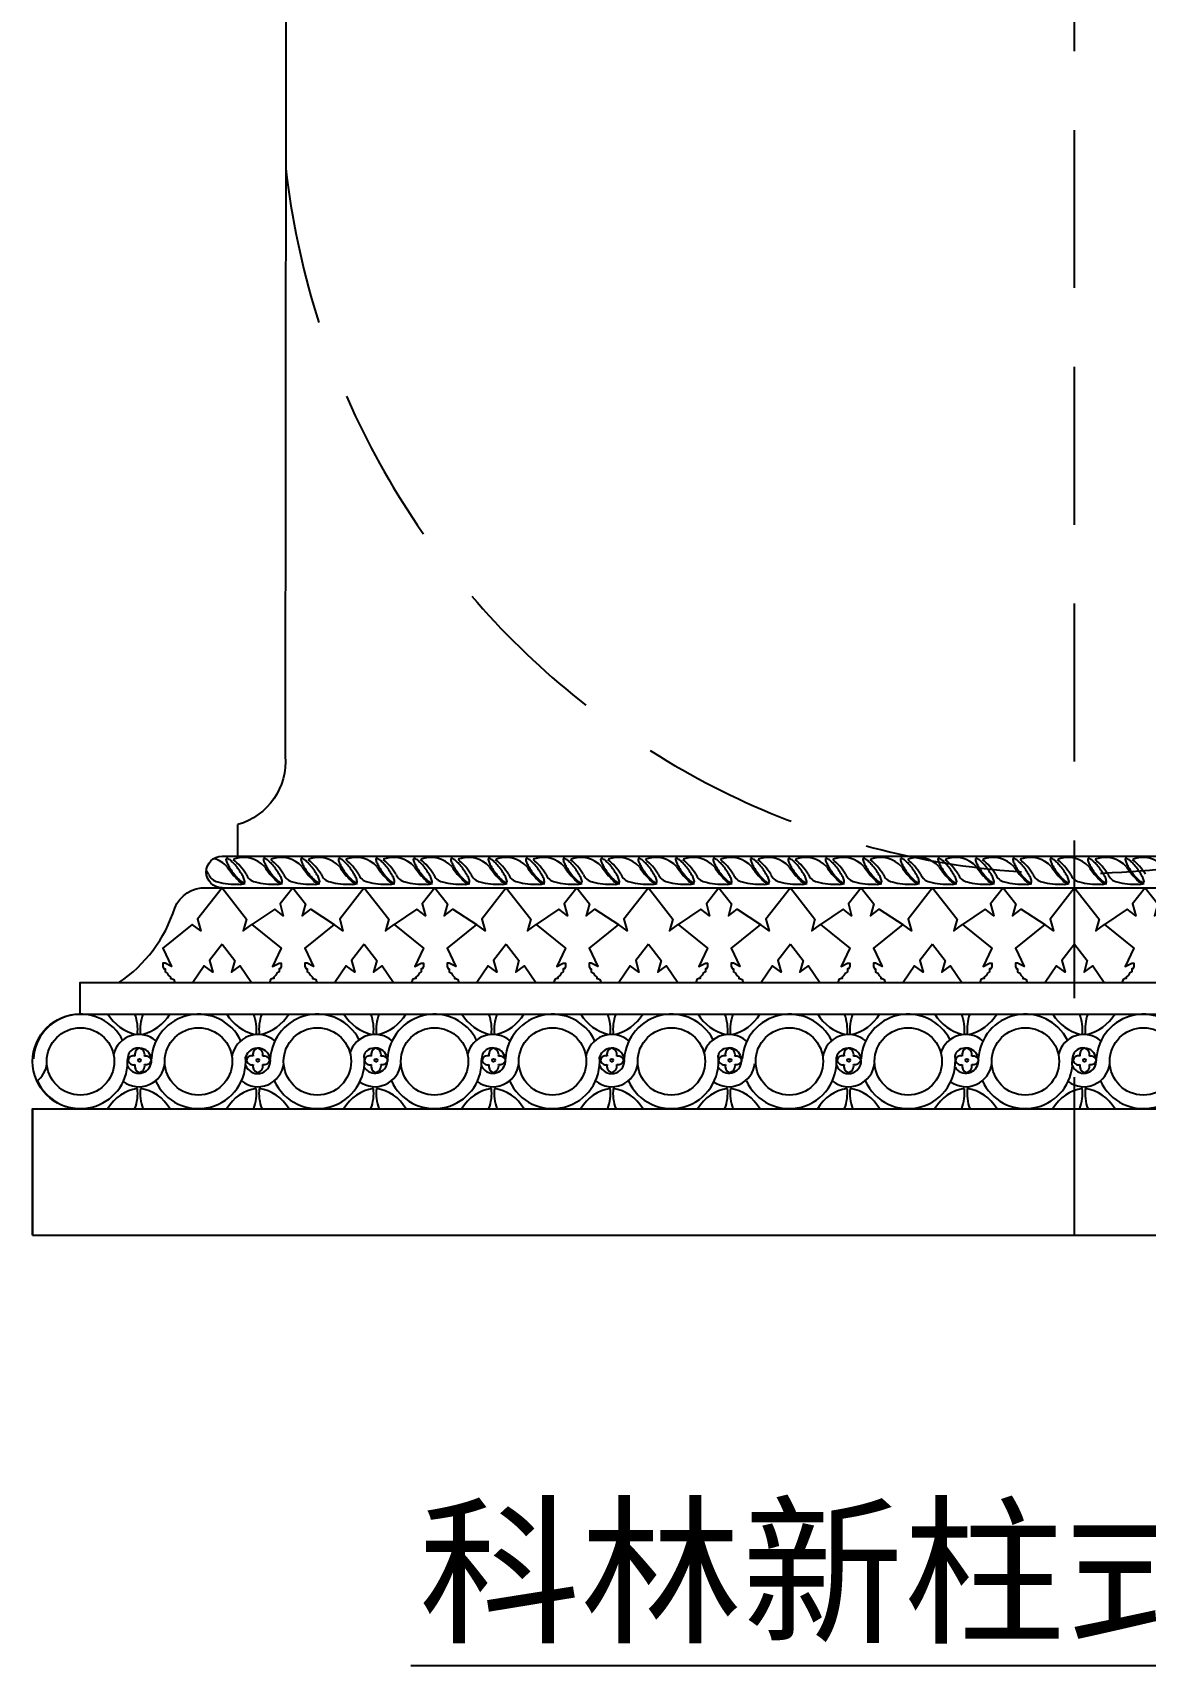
# Model space of a CAD drawing. Extents: x 140 to 2512, y 69 to 3554.
# Drawn here: x 345 to 698, y 69 to 586 of the extents above; entities that cross this region are included whole.
import ezdxf

# ---------------------------------------------------------------- set-up
doc = ezdxf.new("R2010")
doc.units = 0
doc.header["$LTSCALE"] = 10
doc.header["$MEASUREMENT"] = 0
doc.linetypes.add('HIDDEN', pattern=[0.375, 0.25, -0.125])
for name, color, linetype in [('3', 3, 'CONTINUOUS'), ('4', 4, 'CONTINUOUS'), ('7', 7, 'CONTINUOUS'), ('BH', 3, 'CONTINUOUS'), ('TEXT', 3, 'CONTINUOUS')]:
    doc.layers.add(name, color=color, linetype=linetype)
doc.styles.add('HZ', font='')
doc.styles.get('HZ').set_extended_font_data('仿宋_GB2312')

msp = doc.modelspace()

# ---------------------------------------------------------------- linework, layer by layer
at = {"layer": '3', "linetype": 'HIDDEN', "ltscale": 20}
msp.add_line((675.45, 205.47), (675.45, 3554.39), dxfattribs=at)
at = {"layer": '3'}
for p, q in [((372.73, 285.47), (978.17, 285.47)), ((457.45, 285.47), (478, 285.47)), ((360.45, 275.47), (990.45, 275.47))]:
    msp.add_line(p, q, dxfattribs=at)
for points in [[(412.51, 317.13, 0.280919), (412.63, 317.44, 0.066421), (412.25, 318.68, 0.030503), (411.57, 319.93, 0.022024), (410.47, 321.56, 0.022024), (409.22, 323.08, 0.030503), (408.21, 324.08, 0.066421), (407.13, 324.8, 0.280919), (406.8, 324.77, 0.280919), (406.68, 324.46, 0.066421), (407.06, 323.22, 0.030503), (407.73, 321.97, 0.022024), (408.84, 320.34, 0.022024), (410.08, 318.82, 0.030503), (411.1, 317.82, 0.066421), (412.18, 317.1, 0.280919)], [(424.37, 317.13, 0.280919), (424.5, 317.44, 0.066421), (424.11, 318.68, 0.030503), (423.44, 319.93, 0.022024), (422.33, 321.56, 0.022024), (421.09, 323.08, 0.030503), (420.08, 324.08, 0.066421), (418.99, 324.8, 0.280919), (418.67, 324.77, 0.280919), (418.54, 324.46, 0.066421), (418.93, 323.22, 0.030503), (419.6, 321.97, 0.022024), (420.7, 320.34, 0.022024), (421.95, 318.82, 0.030503), (422.96, 317.82, 0.066421), (424.04, 317.1, 0.280919)], [(436.24, 317.13, 0.280919), (436.36, 317.44, 0.066421), (435.98, 318.68, 0.030503), (435.31, 319.93, 0.022024), (434.2, 321.56, 0.022024), (432.95, 323.08, 0.030503), (431.94, 324.08, 0.066421), (430.86, 324.8, 0.280919), (430.53, 324.77, 0.280919), (430.41, 324.46, 0.066421), (430.79, 323.22, 0.030503), (431.46, 321.97, 0.022024), (432.57, 320.34, 0.022024), (433.82, 318.82, 0.030503), (434.83, 317.82, 0.066421), (435.91, 317.1, 0.280919)], [(448.11, 317.13, 0.280919), (448.23, 317.44, 0.066421), (447.85, 318.68, 0.030503), (447.17, 319.93, 0.022024), (446.07, 321.56, 0.022024), (444.82, 323.08, 0.030503), (443.81, 324.08, 0.066421), (442.73, 324.8, 0.280919), (442.4, 324.77, 0.280919), (442.27, 324.46, 0.066421), (442.66, 323.22, 0.030503), (443.33, 321.97, 0.022024), (444.44, 320.34, 0.022024), (445.68, 318.82, 0.030503), (446.69, 317.82, 0.066421), (447.78, 317.1, 0.280919)], [(459.97, 317.13, 0.280919), (460.09, 317.44, 0.066421), (459.71, 318.68, 0.030503), (459.04, 319.93, 0.022024), (457.93, 321.56, 0.022024), (456.69, 323.08, 0.030503), (455.68, 324.08, 0.066421), (454.59, 324.8, 0.280919), (454.26, 324.77, 0.280919), (454.14, 324.46, 0.066421), (454.52, 323.22, 0.030503), (455.2, 321.97, 0.022024), (456.3, 320.34, 0.022024), (457.55, 318.82, 0.030503), (458.56, 317.82, 0.066421), (459.64, 317.1, 0.280919)], [(471.84, 317.13, 0.280919), (471.96, 317.44, 0.066421), (471.58, 318.68, 0.030503), (470.91, 319.93, 0.022024), (469.8, 321.56, 0.022024), (468.55, 323.08, 0.030503), (467.54, 324.08, 0.066421), (466.46, 324.8, 0.280919), (466.13, 324.77, 0.280919), (466.01, 324.46, 0.066421), (466.39, 323.22, 0.030503), (467.06, 321.97, 0.022024), (468.17, 320.34, 0.022024), (469.42, 318.82, 0.030503), (470.43, 317.82, 0.066421), (471.51, 317.1, 0.280919)], [(483.7, 317.13, 0.280919), (483.83, 317.44, 0.066421), (483.44, 318.68, 0.030503), (482.77, 319.93, 0.022024), (481.66, 321.56, 0.022024), (480.42, 323.08, 0.030503), (479.41, 324.08, 0.066421), (478.32, 324.8, 0.280919), (478, 324.77, 0.280919), (477.87, 324.46, 0.066421), (478.26, 323.22, 0.030503), (478.93, 321.97, 0.022024), (480.04, 320.34, 0.022024), (481.28, 318.82, 0.030503), (482.29, 317.82, 0.066421), (483.38, 317.1, 0.280919)], [(495.57, 317.13, 0.280919), (495.69, 317.44, 0.066421), (495.31, 318.68, 0.030503), (494.64, 319.93, 0.022024), (493.53, 321.56, 0.022024), (492.28, 323.08, 0.030503), (491.27, 324.08, 0.066421), (490.19, 324.8, 0.280919), (489.86, 324.77, 0.280919), (489.74, 324.46, 0.066421), (490.12, 323.22, 0.030503), (490.79, 321.97, 0.022024), (491.9, 320.34, 0.022024), (493.15, 318.82, 0.030503), (494.16, 317.82, 0.066421), (495.24, 317.1, 0.280919)], [(507.44, 317.13, 0.280919), (507.56, 317.44, 0.066421), (507.18, 318.68, 0.030503), (506.5, 319.93, 0.022024), (505.4, 321.56, 0.022024), (504.15, 323.08, 0.030503), (503.14, 324.08, 0.066421), (502.06, 324.8, 0.280919), (501.73, 324.77, 0.280919), (501.61, 324.46, 0.066421), (501.99, 323.22, 0.030503), (502.66, 321.97, 0.022024), (503.77, 320.34, 0.022024), (505.01, 318.82, 0.030503), (506.02, 317.82, 0.066421), (507.11, 317.1, 0.280919)], [(519.3, 317.13, 0.280919), (519.43, 317.44, 0.066421), (519.04, 318.68, 0.030503), (518.37, 319.93, 0.022024), (517.26, 321.56, 0.022024), (516.02, 323.08, 0.030503), (515.01, 324.08, 0.066421), (513.92, 324.8, 0.280919), (513.59, 324.77, 0.280919), (513.47, 324.46, 0.066421), (513.85, 323.22, 0.030503), (514.53, 321.97, 0.022024), (515.63, 320.34, 0.022024), (516.88, 318.82, 0.030503), (517.89, 317.82, 0.066421), (518.97, 317.1, 0.280919)], [(531.17, 317.13, 0.280919), (531.29, 317.44, 0.066421), (530.91, 318.68, 0.030503), (530.24, 319.93, 0.022024), (529.13, 321.56, 0.022024), (527.88, 323.08, 0.030503), (526.87, 324.08, 0.066421), (525.79, 324.8, 0.280919), (525.46, 324.77, 0.280919), (525.34, 324.46, 0.066421), (525.72, 323.22, 0.030503), (526.39, 321.97, 0.022024), (527.5, 320.34, 0.022024), (528.75, 318.82, 0.030503), (529.76, 317.82, 0.066421), (530.84, 317.1, 0.280919)], [(543.03, 317.13, 0.280919), (543.16, 317.44, 0.066421), (542.77, 318.68, 0.030503), (542.1, 319.93, 0.022024), (540.99, 321.56, 0.022024), (539.75, 323.08, 0.030503), (538.74, 324.08, 0.066421), (537.66, 324.8, 0.280919), (537.33, 324.77, 0.280919), (537.2, 324.46, 0.066421), (537.59, 323.22, 0.030503), (538.26, 321.97, 0.022024), (539.37, 320.34, 0.022024), (540.61, 318.82, 0.030503), (541.62, 317.82, 0.066421), (542.71, 317.1, 0.280919)], [(554.9, 317.13, 0.280919), (555.02, 317.44, 0.066421), (554.64, 318.68, 0.030503), (553.97, 319.93, 0.022024), (552.86, 321.56, 0.022024), (551.61, 323.08, 0.030503), (550.6, 324.08, 0.066421), (549.52, 324.8, 0.280919), (549.19, 324.77, 0.280919), (549.07, 324.46, 0.066421), (549.45, 323.22, 0.030503), (550.13, 321.97, 0.022024), (551.23, 320.34, 0.022024), (552.48, 318.82, 0.030503), (553.49, 317.82, 0.066421), (554.57, 317.1, 0.280919)], [(566.77, 317.13, 0.280919), (566.89, 317.44, 0.066421), (566.51, 318.68, 0.030503), (565.83, 319.93, 0.022024), (564.73, 321.56, 0.022024), (563.48, 323.08, 0.030503), (562.47, 324.08, 0.066421), (561.39, 324.8, 0.280919), (561.06, 324.77, 0.280919), (560.94, 324.46, 0.066421), (561.32, 323.22, 0.030503), (561.99, 321.97, 0.022024), (563.1, 320.34, 0.022024), (564.34, 318.82, 0.030503), (565.36, 317.82, 0.066421), (566.44, 317.1, 0.280919)], [(578.63, 317.13, 0.280919), (578.76, 317.44, 0.066421), (578.37, 318.68, 0.030503), (577.7, 319.93, 0.022024), (576.59, 321.56, 0.022024), (575.35, 323.08, 0.030503), (574.34, 324.08, 0.066421), (573.25, 324.8, 0.280919), (572.92, 324.77, 0.280919), (572.8, 324.46, 0.066421), (573.19, 323.22, 0.030503), (573.86, 321.97, 0.022024), (574.96, 320.34, 0.022024), (576.21, 318.82, 0.030503), (577.22, 317.82, 0.066421), (578.3, 317.1, 0.280919)], [(590.5, 317.13, 0.280919), (590.62, 317.44, 0.066421), (590.24, 318.68, 0.030503), (589.57, 319.93, 0.022024), (588.46, 321.56, 0.022024), (587.21, 323.08, 0.030503), (586.2, 324.08, 0.066421), (585.12, 324.8, 0.280919), (584.79, 324.77, 0.280919), (584.67, 324.46, 0.066421), (585.05, 323.22, 0.030503), (585.72, 321.97, 0.022024), (586.83, 320.34, 0.022024), (588.08, 318.82, 0.030503), (589.09, 317.82, 0.066421), (590.17, 317.1, 0.280919)], [(602.37, 317.13, 0.280919), (602.49, 317.44, 0.066421), (602.11, 318.68, 0.030503), (601.43, 319.93, 0.022024), (600.33, 321.56, 0.022024), (599.08, 323.08, 0.030503), (598.07, 324.08, 0.066421), (596.99, 324.8, 0.280919), (596.66, 324.77, 0.280919), (596.53, 324.46, 0.066421), (596.92, 323.22, 0.030503), (597.59, 321.97, 0.022024), (598.7, 320.34, 0.022024), (599.94, 318.82, 0.030503), (600.95, 317.82, 0.066421), (602.04, 317.1, 0.280919)], [(614.23, 317.13, 0.280919), (614.35, 317.44, 0.066421), (613.97, 318.68, 0.030503), (613.3, 319.93, 0.022024), (612.19, 321.56, 0.022024), (610.95, 323.08, 0.030503), (609.94, 324.08, 0.066421), (608.85, 324.8, 0.280919), (608.52, 324.77, 0.280919), (608.4, 324.46, 0.066421), (608.78, 323.22, 0.030503), (609.46, 321.97, 0.022024), (610.56, 320.34, 0.022024), (611.81, 318.82, 0.030503), (612.82, 317.82, 0.066421), (613.9, 317.1, 0.280919)], [(626.1, 317.13, 0.280919), (626.22, 317.44, 0.066421), (625.84, 318.68, 0.030503), (625.17, 319.93, 0.022024), (624.06, 321.56, 0.022024), (622.81, 323.08, 0.030503), (621.8, 324.08, 0.066421), (620.72, 324.8, 0.280919), (620.39, 324.77, 0.280919), (620.27, 324.46, 0.066421), (620.65, 323.22, 0.030503), (621.32, 321.97, 0.022024), (622.43, 320.34, 0.022024), (623.68, 318.82, 0.030503), (624.69, 317.82, 0.066421), (625.77, 317.1, 0.280919)], [(637.96, 317.13, 0.280919), (638.09, 317.44, 0.066421), (637.7, 318.68, 0.030503), (637.03, 319.93, 0.022024), (635.92, 321.56, 0.022024), (634.68, 323.08, 0.030503), (633.67, 324.08, 0.066421), (632.58, 324.8, 0.280919), (632.26, 324.77, 0.280919), (632.13, 324.46, 0.066421), (632.52, 323.22, 0.030503), (633.19, 321.97, 0.022024), (634.3, 320.34, 0.022024), (635.54, 318.82, 0.030503), (636.55, 317.82, 0.066421), (637.63, 317.1, 0.280919)], [(649.83, 317.13, 0.280919), (649.95, 317.44, 0.066421), (649.57, 318.68, 0.030503), (648.9, 319.93, 0.022024), (647.79, 321.56, 0.022024), (646.54, 323.08, 0.030503), (645.53, 324.08, 0.066421), (644.45, 324.8, 0.280919), (644.12, 324.77, 0.280919), (644, 324.46, 0.066421), (644.38, 323.22, 0.030503), (645.05, 321.97, 0.022024), (646.16, 320.34, 0.022024), (647.41, 318.82, 0.030503), (648.42, 317.82, 0.066421), (649.5, 317.1, 0.280919)], [(661.7, 317.13, 0.280919), (661.82, 317.44, 0.066421), (661.44, 318.68, 0.030503), (660.76, 319.93, 0.022024), (659.66, 321.56, 0.022024), (658.41, 323.08, 0.030503), (657.4, 324.08, 0.066421), (656.32, 324.8, 0.280919), (655.99, 324.77, 0.280919), (655.87, 324.46, 0.066421), (656.25, 323.22, 0.030503), (656.92, 321.97, 0.022024), (658.03, 320.34, 0.022024), (659.27, 318.82, 0.030503), (660.28, 317.82, 0.066421), (661.37, 317.1, 0.280919)], [(673.56, 317.13, 0.280919), (673.69, 317.44, 0.066421), (673.3, 318.68, 0.030503), (672.63, 319.93, 0.022024), (671.52, 321.56, 0.022024), (670.28, 323.08, 0.030503), (669.27, 324.08, 0.066421), (668.18, 324.8, 0.280919), (667.85, 324.77, 0.280919), (667.73, 324.46, 0.066421), (668.11, 323.22, 0.030503), (668.79, 321.97, 0.022024), (669.89, 320.34, 0.022024), (671.14, 318.82, 0.030503), (672.15, 317.82, 0.066421), (673.23, 317.1, 0.280919)], [(685.43, 317.13, 0.280919), (685.55, 317.44, 0.066421), (685.17, 318.68, 0.030503), (684.5, 319.93, 0.022024), (683.39, 321.56, 0.022024), (682.14, 323.08, 0.030503), (681.13, 324.08, 0.066421), (680.05, 324.8, 0.280919), (679.72, 324.77, 0.280919), (679.6, 324.46, 0.066421), (679.98, 323.22, 0.030503), (680.65, 321.97, 0.022024), (681.76, 320.34, 0.022024), (683.01, 318.82, 0.030503), (684.02, 317.82, 0.066421), (685.1, 317.1, 0.280919)], [(697.29, 317.13, 0.280919), (697.42, 317.44, 0.066421), (697.03, 318.68, 0.030503), (696.36, 319.93, 0.022024), (695.25, 321.56, 0.022024), (694.01, 323.08, 0.030503), (693, 324.08, 0.066421), (691.92, 324.8, 0.280919), (691.59, 324.77, 0.280919), (691.46, 324.46, 0.066421), (691.85, 323.22, 0.030503), (692.52, 321.97, 0.022024), (693.63, 320.34, 0.022024), (694.87, 318.82, 0.030503), (695.88, 317.82, 0.066421), (696.97, 317.1, 0.280919)]]:
    msp.add_lwpolyline(points, format="xyb", close=True, dxfattribs=at)
for centre, radius in [((360.6, 260.47), 10.67), ((397.97, 260.47), 10.67), ((435.61, 260.47), 10.67), ((472.72, 260.47), 10.67), ((510.09, 260.47), 10.67), ((547.73, 260.47), 10.67), ((585.1, 260.47), 10.67), ((622.74, 260.47), 10.67), ((659.85, 260.47), 10.67), ((697.22, 260.47), 10.67), ((379.33, 260.83), 0.459), ((416.76, 260.83), 0.459), ((454.19, 260.83), 0.459), ((491.45, 260.83), 0.459), ((528.88, 260.83), 0.459), ((566.3, 260.83), 0.459), ((603.89, 260.83), 0.459), ((641.32, 260.83), 0.459), ((678.58, 260.83), 0.459)]:
    msp.add_circle(centre, radius, dxfattribs=at)
at = {"layer": '3', "linetype": 'HIDDEN', "ltscale": 20}
msp.add_arc((675.45, 571.35), 251.37, 186.3995, 353.6005, dxfattribs=at)
at = {"layer": '3'}
for centre, radius, start, end in [((385.23, 309.92), 18.76, 31.7373, 35.7142), ((400.3, 315.95), 9.13, 42.0276, 74.0074), ((428.21, 335.99), 25.3, 213.4183, 225.965), ((397.1, 309.92), 18.76, 31.7373, 50.6636), ((412.17, 315.95), 9.13, 42.0276, 110.0452), ((440.07, 335.99), 25.3, 213.4183, 225.965), ((408.97, 309.92), 18.76, 31.7373, 50.6636), ((424.04, 315.95), 9.13, 42.0276, 110.0452), ((451.94, 335.99), 25.3, 213.4183, 225.965), ((420.83, 309.92), 18.76, 31.7373, 50.6636), ((435.9, 315.95), 9.13, 42.0276, 110.0452), ((463.8, 335.99), 25.3, 213.4183, 225.965), ((432.7, 309.92), 18.76, 31.7373, 50.6636), ((447.77, 315.95), 9.13, 42.0276, 110.0452), ((475.67, 335.99), 25.3, 213.4183, 225.965), ((444.56, 309.92), 18.76, 31.7373, 50.6636), ((459.63, 315.95), 9.13, 42.0276, 110.0452), ((487.54, 335.99), 25.3, 213.4183, 225.965), ((456.43, 309.92), 18.76, 31.7373, 50.6636), ((471.5, 315.95), 9.13, 42.0276, 110.0452), ((499.4, 335.99), 25.3, 213.4183, 225.965), ((468.3, 309.92), 18.76, 31.7373, 50.6636), ((483.37, 315.95), 9.13, 42.0276, 110.0452), ((511.27, 335.99), 25.3, 213.4183, 225.965), ((480.16, 309.92), 18.76, 31.7373, 50.6636), ((495.23, 315.95), 9.13, 42.0276, 110.0452), ((523.14, 335.99), 25.3, 213.4183, 225.965), ((492.03, 309.92), 18.76, 31.7373, 50.6636), ((507.1, 315.95), 9.13, 42.0276, 110.0452), ((535, 335.99), 25.3, 213.4183, 225.965), ((503.89, 309.92), 18.76, 31.7373, 50.6636), ((518.97, 315.95), 9.13, 42.0276, 110.0452), ((546.87, 335.99), 25.3, 213.4183, 225.965), ((515.76, 309.92), 18.76, 31.7373, 50.6636), ((530.83, 315.95), 9.13, 42.0276, 110.0452), ((558.73, 335.99), 25.3, 213.4183, 225.965), ((527.63, 309.92), 18.76, 31.7373, 50.6636), ((542.7, 315.95), 9.13, 42.0276, 110.0452), ((570.6, 335.99), 25.3, 213.4183, 225.965), ((539.49, 309.92), 18.76, 31.7373, 50.6636), ((554.56, 315.95), 9.13, 42.0276, 110.0452), ((582.47, 335.99), 25.3, 213.4183, 225.965), ((551.36, 309.92), 18.76, 31.7373, 50.6636), ((566.43, 315.95), 9.13, 42.0276, 110.0452), ((594.33, 335.99), 25.3, 213.4183, 225.965), ((563.23, 309.92), 18.76, 31.7373, 50.6636), ((578.3, 315.95), 9.13, 42.0276, 110.0452), ((606.2, 335.99), 25.3, 213.4183, 225.965), ((575.09, 309.92), 18.76, 31.7373, 50.6636), ((590.16, 315.95), 9.13, 42.0276, 110.0452), ((618.06, 335.99), 25.3, 213.4183, 225.965), ((586.96, 309.92), 18.76, 31.7373, 50.6636), ((602.03, 315.95), 9.13, 42.0276, 110.0452), ((629.93, 335.99), 25.3, 213.4183, 225.965), ((598.82, 309.92), 18.76, 31.7373, 50.6636), ((613.89, 315.95), 9.13, 42.0276, 110.0452), ((641.8, 335.99), 25.3, 213.4183, 225.965), ((610.69, 309.92), 18.76, 31.7373, 50.6636), ((625.76, 315.95), 9.13, 42.0276, 110.0452), ((653.66, 335.99), 25.3, 213.4183, 225.965), ((622.56, 309.92), 18.76, 31.7373, 50.6636), ((637.63, 315.95), 9.13, 42.0276, 110.0452), ((665.53, 335.99), 25.3, 213.4183, 225.965), ((634.42, 309.92), 18.76, 31.7373, 50.6636), ((649.49, 315.95), 9.13, 42.0276, 110.0452), ((677.4, 335.99), 25.3, 213.4183, 225.965), ((646.29, 309.92), 18.76, 31.7373, 50.6636), ((661.36, 315.95), 9.13, 42.0276, 110.0452), ((689.26, 335.99), 25.3, 213.4183, 225.965), ((658.15, 309.92), 18.76, 31.7373, 50.6636), ((673.23, 315.95), 9.13, 42.0276, 110.0452), ((701.13, 335.99), 25.3, 213.4183, 225.965), ((670.02, 309.92), 18.76, 31.7373, 50.6636), ((685.09, 315.95), 9.13, 42.0276, 110.0452), ((712.99, 335.99), 25.3, 213.4183, 225.965), ((681.89, 309.92), 18.76, 31.7373, 50.6636), ((696.96, 315.95), 9.13, 42.0276, 110.0452), ((404.94, 321.24), 4.02, 201.2177, 257.1306), ((404.94, 321.24), 4.02, 201.2177, 257.1306), ((409.71, 338.35), 21.78, 254.9119, 272.776), ((412.3, 318.69), 1.9, 207.8844, 282.2501), ((411.33, 319.91), 3.36, 260.2461, 293.9968), ((416.8, 321.24), 4.02, 201.2177, 257.1306), ((421.58, 338.35), 21.78, 254.9119, 272.776), ((424.16, 318.69), 1.9, 207.8844, 282.2501), ((423.2, 319.91), 3.36, 260.2461, 293.9968), ((428.67, 321.24), 4.02, 201.2177, 257.1306), ((433.44, 338.35), 21.78, 254.9119, 272.776), ((436.03, 318.69), 1.9, 207.8844, 282.2501), ((435.07, 319.91), 3.36, 260.2461, 293.9968), ((440.54, 321.24), 4.02, 201.2177, 257.1306), ((445.31, 338.35), 21.78, 254.9119, 272.776), ((447.9, 318.69), 1.9, 207.8844, 282.2501), ((446.93, 319.91), 3.36, 260.2461, 293.9968), ((452.4, 321.24), 4.02, 201.2177, 257.1306), ((457.18, 338.35), 21.78, 254.9119, 272.776), ((459.76, 318.69), 1.9, 207.8844, 282.2501), ((458.8, 319.91), 3.36, 260.2461, 293.9968), ((464.27, 321.24), 4.02, 201.2177, 257.1306), ((469.04, 338.35), 21.78, 254.9119, 272.776), ((471.63, 318.69), 1.9, 207.8844, 282.2501), ((470.67, 319.91), 3.36, 260.2461, 293.9968), ((476.13, 321.24), 4.02, 201.2177, 257.1306), ((480.91, 338.35), 21.78, 254.9119, 272.776), ((483.49, 318.69), 1.9, 207.8844, 282.2501), ((482.53, 319.91), 3.36, 260.2461, 293.9968), ((488, 321.24), 4.02, 201.2177, 257.1306), ((492.77, 338.35), 21.78, 254.9119, 272.776), ((495.36, 318.69), 1.9, 207.8844, 282.2501), ((494.4, 319.91), 3.36, 260.2461, 293.9968), ((499.87, 321.24), 4.02, 201.2177, 257.1306), ((504.64, 338.35), 21.78, 254.9119, 272.776), ((507.23, 318.69), 1.9, 207.8844, 282.2501), ((506.26, 319.91), 3.36, 260.2461, 293.9968), ((511.73, 321.24), 4.02, 201.2177, 257.1306), ((516.51, 338.35), 21.78, 254.9119, 272.776), ((519.09, 318.69), 1.9, 207.8844, 282.2501), ((518.13, 319.91), 3.36, 260.2461, 293.9968), ((523.6, 321.24), 4.02, 201.2177, 257.1306), ((528.37, 338.35), 21.78, 254.9119, 272.776), ((530.96, 318.69), 1.9, 207.8844, 282.2501), ((530, 319.91), 3.36, 260.2461, 293.9968), ((535.47, 321.24), 4.02, 201.2177, 257.1306), ((540.24, 338.35), 21.78, 254.9119, 272.776), ((542.83, 318.69), 1.9, 207.8844, 282.2501), ((541.86, 319.91), 3.36, 260.2461, 293.9968), ((547.33, 321.24), 4.02, 201.2177, 257.1306), ((552.1, 338.35), 21.78, 254.9119, 272.776), ((554.69, 318.69), 1.9, 207.8844, 282.2501), ((553.73, 319.91), 3.36, 260.2461, 293.9968), ((559.2, 321.24), 4.02, 201.2177, 257.1306), ((563.97, 338.35), 21.78, 254.9119, 272.776), ((566.56, 318.69), 1.9, 207.8844, 282.2501), ((565.59, 319.91), 3.36, 260.2461, 293.9968), ((571.06, 321.24), 4.02, 201.2177, 257.1306), ((575.84, 338.35), 21.78, 254.9119, 272.776), ((578.42, 318.69), 1.9, 207.8844, 282.2501), ((577.46, 319.91), 3.36, 260.2461, 293.9968), ((582.93, 321.24), 4.02, 201.2177, 257.1306), ((587.7, 338.35), 21.78, 254.9119, 272.776), ((590.29, 318.69), 1.9, 207.8844, 282.2501), ((589.33, 319.91), 3.36, 260.2461, 293.9968), ((594.8, 321.24), 4.02, 201.2177, 257.1306), ((599.57, 338.35), 21.78, 254.9119, 272.776), ((602.16, 318.69), 1.9, 207.8844, 282.2501), ((601.19, 319.91), 3.36, 260.2461, 293.9968), ((606.66, 321.24), 4.02, 201.2177, 257.1306), ((611.44, 338.35), 21.78, 254.9119, 272.776), ((614.02, 318.69), 1.9, 207.8844, 282.2501), ((613.06, 319.91), 3.36, 260.2461, 293.9968), ((618.53, 321.24), 4.02, 201.2177, 257.1306), ((623.3, 338.35), 21.78, 254.9119, 272.776), ((625.89, 318.69), 1.9, 207.8844, 282.2501), ((624.93, 319.91), 3.36, 260.2461, 293.9968), ((630.39, 321.24), 4.02, 201.2177, 257.1306), ((635.17, 338.35), 21.78, 254.9119, 272.776), ((637.75, 318.69), 1.9, 207.8844, 282.2501), ((636.79, 319.91), 3.36, 260.2461, 293.9968), ((642.26, 321.24), 4.02, 201.2177, 257.1306), ((647.03, 338.35), 21.78, 254.9119, 272.776), ((649.62, 318.69), 1.9, 207.8844, 282.2501), ((648.66, 319.91), 3.36, 260.2461, 293.9968), ((654.13, 321.24), 4.02, 201.2177, 257.1306), ((658.9, 338.35), 21.78, 254.9119, 272.776), ((661.49, 318.69), 1.9, 207.8844, 282.2501), ((660.52, 319.91), 3.36, 260.2461, 293.9968), ((665.99, 321.24), 4.02, 201.2177, 257.1306), ((670.77, 338.35), 21.78, 254.9119, 272.776), ((673.35, 318.69), 1.9, 207.8844, 282.2501), ((672.39, 319.91), 3.36, 260.2461, 293.9968), ((677.86, 321.24), 4.02, 201.2177, 257.1306), ((682.63, 338.35), 21.78, 254.9119, 272.776), ((685.22, 318.69), 1.9, 207.8844, 282.2501), ((684.26, 319.91), 3.36, 260.2461, 293.9968), ((689.73, 321.24), 4.02, 201.2177, 257.1306), ((694.5, 338.35), 21.78, 254.9119, 272.776), ((697.09, 318.69), 1.9, 207.8844, 282.2501), ((696.12, 319.91), 3.36, 260.2461, 293.9968), ((360.6, 260.47), 14.94, 26.7718, 176.6486), ((381.18, 282.53), 13.82, 210.7907, 257.1824), ((364.38, 270.52), 14.34, 354.1276, 20.1297), ((393.83, 270.52), 14.34, 159.8703, 185.8724), ((377.02, 282.53), 13.82, 282.8176, 329.2093), ((397.97, 260.47), 14.94, 26.1041, 176.6486), ((418.82, 282.53), 13.82, 210.7907, 257.1824), ((402.02, 270.52), 14.34, 354.1276, 20.1297), ((431.46, 270.52), 14.34, 159.8703, 185.8724), ((414.66, 282.53), 13.82, 282.8176, 329.2093), ((435.61, 260.47), 14.94, 27.4099, 176.6486), ((455.92, 282.53), 13.82, 210.7907, 257.1824), ((439.12, 270.52), 14.34, 354.1276, 20.1297), ((468.57, 270.52), 14.34, 159.8703, 185.8724), ((451.77, 282.53), 13.82, 282.8176, 329.2093), ((472.72, 260.47), 14.94, 26.7718, 176.6486), ((493.29, 282.53), 13.82, 210.7907, 257.1824), ((476.49, 270.52), 14.34, 354.1276, 20.1297), ((505.94, 270.52), 14.34, 159.8703, 185.8724), ((489.14, 282.53), 13.82, 282.8176, 329.2093), ((510.09, 260.47), 14.94, 26.1041, 176.6486), ((530.93, 282.53), 13.82, 210.7907, 257.1824), ((514.13, 270.52), 14.34, 354.1276, 20.1297), ((543.58, 270.52), 14.34, 159.8703, 185.8724), ((526.78, 282.53), 13.82, 282.8176, 329.2093), ((547.73, 260.47), 14.94, 27.4099, 176.6486), ((568.04, 282.53), 13.82, 210.7907, 257.1824), ((551.24, 270.52), 14.34, 354.1276, 20.1297), ((580.69, 270.52), 14.34, 159.8703, 185.8724), ((563.89, 282.53), 13.82, 282.8176, 329.2093), ((585.1, 260.47), 14.94, 26.1041, 176.6486), ((605.95, 282.53), 13.82, 210.7907, 257.1824), ((589.14, 270.52), 14.34, 354.1276, 20.1297), ((618.59, 270.52), 14.34, 159.8703, 185.8724), ((601.79, 282.53), 13.82, 282.8176, 329.2093), ((622.74, 260.47), 14.94, 27.4099, 176.6486), ((643.05, 282.53), 13.82, 210.7907, 257.1824), ((626.25, 270.52), 14.34, 354.1276, 20.1297), ((655.7, 270.52), 14.34, 159.8703, 185.8724), ((638.9, 282.53), 13.82, 282.8176, 329.2093), ((659.85, 260.47), 14.94, 26.7718, 176.6486), ((680.42, 282.53), 13.82, 210.7907, 257.1824), ((663.62, 270.52), 14.34, 354.1276, 20.1297), ((693.07, 270.52), 14.34, 159.8703, 185.8724), ((676.27, 282.53), 13.82, 282.8176, 329.2093), ((697.22, 260.47), 14.94, 26.1041, 176.6486), ((379.1, 260.74), 8.27, 49.0235, 166.7316), ((416.74, 260.74), 8.27, 49.0235, 171.9829), ((453.85, 260.74), 8.27, 49.0235, 162.9364), ((491.22, 260.74), 8.27, 49.0235, 166.7316), ((528.86, 260.74), 8.27, 49.0235, 171.9829), ((565.96, 260.74), 8.27, 49.0235, 162.9364), ((603.87, 260.74), 8.27, 49.0235, 171.9829), ((640.97, 260.74), 8.27, 49.0235, 162.9364), ((678.35, 260.74), 8.27, 49.0235, 166.7316), ((379.1, 260.74), 4, 204.9912, 140.2199), ((379.99, 262.69), 2.2, 113.6645, 194.3636), ((378.9, 262.65), 2.04, 346.5868, 83.2221), ((416.7, 260.65), 4.03, 199.2187, 162.7424), ((417.41, 262.69), 2.2, 113.6645, 194.3636), ((416.32, 262.65), 2.04, 346.5868, 83.2221), ((453.85, 260.74), 4, 211.6849, 140.2199), ((454.84, 262.69), 2.2, 113.6645, 194.3636), ((453.75, 262.65), 2.04, 346.5868, 83.2221), ((491.22, 260.74), 4, 204.9912, 140.2199), ((492.1, 262.69), 2.2, 113.6645, 194.3636), ((491.01, 262.65), 2.04, 346.5868, 83.2221), ((528.82, 260.65), 4.03, 199.2187, 162.7424), ((529.53, 262.69), 2.2, 113.6645, 194.3636), ((528.44, 262.65), 2.04, 346.5868, 83.2221), ((565.96, 260.74), 4, 211.6849, 140.2199), ((566.96, 262.69), 2.2, 113.6645, 194.3636), ((565.87, 262.65), 2.04, 346.5868, 83.2221), ((603.83, 260.65), 4.03, 199.2187, 162.7424), ((604.54, 262.69), 2.2, 113.6645, 194.3636), ((603.45, 262.65), 2.04, 346.5868, 83.2221), ((640.97, 260.74), 4, 211.6849, 140.2199), ((641.97, 262.69), 2.2, 113.6645, 194.3636), ((640.88, 262.65), 2.04, 346.5868, 83.2221), ((678.35, 260.74), 4, 204.9912, 140.2199), ((679.23, 262.69), 2.2, 113.6645, 194.3636), ((678.14, 262.65), 2.04, 346.5868, 83.2221), ((341.73, 260.74), 8.27, 307.3359, 353.595), ((360.6, 260.47), 14.94, 204.2157, 354.531), ((379.1, 260.74), 8.27, 233.0449, 353.595), ((384.36, 259.86), 9.01, 157.5397, 185.1395), ((377.33, 260.62), 1.62, 70.8129, 172.376), ((377.33, 261.05), 1.62, 187.624, 289.1871), ((379.99, 258.98), 2.2, 165.6364, 246.3355), ((378.9, 259.02), 2.04, 276.7779, 13.4132), ((381.25, 260.24), 1.98, 17.5326, 101.0553), ((381.25, 261.43), 1.98, 258.9447, 342.4674), ((397.97, 260.47), 14.94, 204.2157, 5.2656), ((416.74, 260.74), 8.27, 231.3218, 353.595), ((414.75, 260.62), 1.62, 70.8129, 172.376), ((414.75, 261.05), 1.62, 187.624, 289.1871), ((417.41, 258.98), 2.2, 165.6364, 246.3355), ((416.32, 259.02), 2.04, 276.7779, 13.4132), ((418.68, 260.24), 1.98, 17.5326, 101.0553), ((418.68, 261.43), 1.98, 258.9447, 342.4674), ((435.61, 260.47), 14.94, 204.2157, 7.2121), ((453.85, 260.74), 8.27, 234.0596, 353.595), ((453.57, 261.78), 3.19, 151.5002, 169.7165), ((452.18, 260.62), 1.62, 70.8129, 172.376), ((452.18, 261.05), 1.62, 187.624, 289.1871), ((454.84, 258.98), 2.2, 165.6364, 246.3355), ((453.75, 259.02), 2.04, 276.7779, 13.4132), ((456.11, 260.24), 1.98, 17.5326, 101.0553), ((456.11, 261.43), 1.98, 258.9447, 342.4674), ((472.72, 260.47), 14.94, 204.2157, 354.531), ((491.22, 260.74), 8.27, 233.0449, 353.595), ((496.47, 259.86), 9.01, 157.5397, 185.1395), ((489.44, 260.62), 1.62, 70.8129, 172.376), ((489.44, 261.05), 1.62, 187.624, 289.1871), ((492.1, 258.98), 2.2, 165.6364, 246.3355), ((491.01, 259.02), 2.04, 276.7779, 13.4132), ((493.37, 260.24), 1.98, 17.5326, 101.0553), ((493.37, 261.43), 1.98, 258.9447, 342.4674), ((510.09, 260.47), 14.94, 204.2157, 5.2656), ((528.86, 260.74), 8.27, 231.3218, 353.595), ((526.87, 260.62), 1.62, 70.8129, 172.376), ((526.87, 261.05), 1.62, 187.624, 289.1871), ((529.53, 258.98), 2.2, 165.6364, 246.3355), ((528.44, 259.02), 2.04, 276.7779, 13.4132), ((530.8, 260.24), 1.98, 17.5326, 101.0553), ((530.8, 261.43), 1.98, 258.9447, 342.4674), ((547.73, 260.47), 14.94, 204.2157, 7.2121), ((565.96, 260.74), 8.27, 234.0596, 353.595), ((565.69, 261.78), 3.19, 151.5002, 169.7165), ((564.3, 260.62), 1.62, 70.8129, 172.376), ((564.3, 261.05), 1.62, 187.624, 289.1871), ((566.96, 258.98), 2.2, 165.6364, 246.3355), ((565.87, 259.02), 2.04, 276.7779, 13.4132), ((568.23, 260.24), 1.98, 17.5326, 101.0553), ((568.23, 261.43), 1.98, 258.9447, 342.4674), ((585.1, 260.47), 14.94, 204.2157, 5.2656), ((603.87, 260.74), 8.27, 231.3218, 353.595), ((601.88, 260.62), 1.62, 70.8129, 172.376), ((601.88, 261.05), 1.62, 187.624, 289.1871), ((604.54, 258.98), 2.2, 165.6364, 246.3355), ((603.45, 259.02), 2.04, 276.7779, 13.4132), ((605.81, 260.24), 1.98, 17.5326, 101.0553), ((605.81, 261.43), 1.98, 258.9447, 342.4674), ((622.74, 260.47), 14.94, 204.2157, 7.2121), ((640.97, 260.74), 8.27, 234.0596, 353.595), ((640.7, 261.78), 3.19, 151.5002, 169.7165), ((639.31, 260.62), 1.62, 70.8129, 172.376), ((639.31, 261.05), 1.62, 187.624, 289.1871), ((641.97, 258.98), 2.2, 165.6364, 246.3355), ((640.88, 259.02), 2.04, 276.7779, 13.4132), ((643.24, 260.24), 1.98, 17.5326, 101.0553), ((643.24, 261.43), 1.98, 258.9447, 342.4674), ((659.85, 260.47), 14.94, 204.2157, 354.531), ((678.35, 260.74), 8.27, 233.0449, 353.595), ((683.6, 259.86), 9.01, 157.5397, 185.1395), ((676.57, 260.62), 1.62, 70.8129, 172.376), ((676.57, 261.05), 1.62, 187.624, 289.1871), ((679.23, 258.98), 2.2, 165.6364, 246.3355), ((678.14, 259.02), 2.04, 276.7779, 13.4132), ((680.5, 260.24), 1.98, 17.5326, 101.0553), ((680.5, 261.43), 1.98, 258.9447, 342.4674), ((697.22, 260.47), 14.94, 204.2157, 5.2656), ((380.75, 238.84), 13.26, 99.1387, 149.712), ((364.38, 250.47), 14.34, 339.8703, 5.8724), ((393.83, 250.47), 14.34, 174.1276, 200.1297), ((377.45, 238.84), 13.26, 30.288, 80.8613), ((418.39, 238.84), 13.26, 99.1387, 149.712), ((402.02, 250.47), 14.34, 339.8703, 5.8724), ((431.46, 250.47), 14.34, 174.1276, 200.1297), ((415.09, 238.84), 13.26, 30.288, 80.8613), ((455.5, 238.84), 13.26, 99.1387, 149.712), ((439.12, 250.47), 14.34, 339.8703, 5.8724), ((468.57, 250.47), 14.34, 174.1276, 200.1297), ((452.2, 238.84), 13.26, 30.288, 80.8613), ((492.87, 238.84), 13.26, 99.1387, 149.712), ((476.49, 250.47), 14.34, 339.8703, 5.8724), ((505.94, 250.47), 14.34, 174.1276, 200.1297), ((489.57, 238.84), 13.26, 30.288, 80.8613), ((530.51, 238.84), 13.26, 99.1387, 149.712), ((514.13, 250.47), 14.34, 339.8703, 5.8724), ((543.58, 250.47), 14.34, 174.1276, 200.1297), ((527.21, 238.84), 13.26, 30.288, 80.8613), ((567.61, 238.84), 13.26, 99.1387, 149.712), ((551.24, 250.47), 14.34, 339.8703, 5.8724), ((580.69, 250.47), 14.34, 174.1276, 200.1297), ((564.31, 238.84), 13.26, 30.288, 80.8613), ((605.52, 238.84), 13.26, 99.1387, 149.712), ((589.14, 250.47), 14.34, 339.8703, 5.8724), ((618.59, 250.47), 14.34, 174.1276, 200.1297), ((602.22, 238.84), 13.26, 30.288, 80.8613), ((642.62, 238.84), 13.26, 99.1387, 149.712), ((626.25, 250.47), 14.34, 339.8703, 5.8724), ((655.7, 250.47), 14.34, 174.1276, 200.1297), ((639.32, 238.84), 13.26, 30.288, 80.8613), ((680, 238.84), 13.26, 99.1387, 149.712), ((663.62, 250.47), 14.34, 339.8703, 5.8724), ((693.07, 250.47), 14.34, 174.1276, 200.1297), ((676.7, 238.84), 13.26, 30.288, 80.8613)]:
    msp.add_arc(centre, radius, start, end, dxfattribs=at)
at = {"layer": '4'}
for p, q in [((345.45, 245.47), (345.45, 205.47)), ((345.45, 205.47), (1005.45, 205.47))]:
    msp.add_line(p, q, dxfattribs=at)
for points in [[(413.45, 1315.47, -0.409438), (426.37, 1297.88), (425.45, 357.2, -0.355497), (410.45, 335.47)], [(345.45, 205.47), (345.45, 245.47), (360.45, 245.47, -1), (360.45, 275.47), (360.45, 285.47), (372.73, 285.47, 0.172008), (390.43, 309.06, -0.31452), (400.45, 315.47), (405.45, 315.47, -1), (405.45, 325.47), (410.45, 325.47), (410.45, 335.47)]]:
    msp.add_lwpolyline(points, format="xyb", dxfattribs=at)
at = {"layer": '7'}
for p, q in [((410.45, 325.47), (940.45, 325.47)), ((400.45, 315.47), (945.45, 315.47)), ((355.45, 245.47), (995.45, 245.47))]:
    msp.add_line(p, q, dxfattribs=at)
at = {"layer": 'BH'}
for points in [[(405.45, 315.47), (397.7, 305.57), (398.73, 301.81), (395.99, 303.86), (386.7, 296.34), (389.44, 290.53), (387.38, 291.55), (387.04, 291.55), (386.7, 291.55), (386.7, 291.21), (386.7, 290.53), (387.04, 289.85), (387.38, 289.85), (387.38, 289.5), (387.38, 289.16), (387.38, 288.82), (388.07, 288.48), (388.41, 287.79), (389.09, 287.11), (389.09, 286.77), (389.44, 286.77), (390.12, 286.43), (390.46, 285.4)], [(405.45, 315.47), (413.2, 305.57), (412.17, 301.81), (414.91, 303.86), (424.2, 296.34), (421.46, 290.53), (423.51, 291.55), (423.86, 291.55), (424.2, 291.55), (424.2, 291.21), (424.2, 290.53), (423.86, 289.85), (423.51, 289.85), (423.51, 289.5), (423.51, 289.16), (423.51, 288.82), (422.83, 288.48), (422.49, 287.79), (421.8, 287.11), (421.8, 286.77), (421.46, 286.77), (420.78, 286.43), (420.44, 285.4)], [(427.81, 315.47), (423.81, 310.35), (424.83, 306.59), (422.1, 308.65), (414.91, 303.86)], [(427.81, 315.47), (431.82, 310.35), (430.79, 306.59), (433.53, 308.65), (440.99, 303.86)], [(450.45, 315.47), (442.7, 305.57), (443.73, 301.81), (440.99, 303.86), (431.7, 296.34), (434.44, 290.53), (432.38, 291.55), (432.04, 291.55), (431.7, 291.55), (431.7, 291.21), (431.7, 290.53), (432.04, 289.85), (432.38, 289.85), (432.38, 289.5), (432.38, 289.16), (432.38, 288.82), (433.07, 288.48), (433.41, 287.79), (434.09, 287.11), (434.09, 286.77), (434.44, 286.77), (435.12, 286.43), (435.46, 285.4)], [(450.45, 315.47), (458.2, 305.57), (457.17, 301.81), (459.91, 303.86), (469.2, 296.34), (466.46, 290.53), (468.51, 291.55), (468.86, 291.55), (469.2, 291.55), (469.2, 291.21), (469.2, 290.53), (468.86, 289.85), (468.51, 289.85), (468.51, 289.5), (468.51, 289.16), (468.51, 288.82), (467.83, 288.48), (467.49, 287.79), (466.8, 287.11), (466.8, 286.77), (466.46, 286.77), (465.78, 286.43), (465.44, 285.4)], [(472.81, 315.47), (468.81, 310.35), (469.83, 306.59), (467.1, 308.65), (459.91, 303.86)], [(472.81, 315.47), (476.82, 310.35), (475.79, 306.59), (478.53, 308.65), (485.99, 303.86)], [(495.45, 315.47), (487.7, 305.57), (488.73, 301.81), (485.99, 303.86), (476.7, 296.34), (479.44, 290.53), (477.38, 291.55), (477.04, 291.55), (476.7, 291.55), (476.7, 291.21), (476.7, 290.53), (477.04, 289.85), (477.38, 289.85), (477.38, 289.5), (477.38, 289.16), (477.38, 288.82), (478.07, 288.48), (478.41, 287.79), (479.09, 287.11), (479.09, 286.77), (479.44, 286.77), (480.12, 286.43), (480.46, 285.4)], [(495.45, 315.47), (503.2, 305.57), (502.17, 301.81), (504.91, 303.86), (514.2, 296.34), (511.46, 290.53), (513.51, 291.55), (513.86, 291.55), (514.2, 291.55), (514.2, 291.21), (514.2, 290.53), (513.86, 289.85), (513.51, 289.85), (513.51, 289.5), (513.51, 289.16), (513.51, 288.82), (512.83, 288.48), (512.49, 287.79), (511.8, 287.11), (511.8, 286.77), (511.46, 286.77), (510.78, 286.43), (510.44, 285.4)], [(517.81, 315.47), (513.81, 310.35), (514.83, 306.59), (512.1, 308.65), (504.91, 303.86)], [(517.81, 315.47), (521.82, 310.35), (520.79, 306.59), (523.53, 308.65), (530.99, 303.86)], [(540.45, 315.47), (532.7, 305.57), (533.73, 301.81), (530.99, 303.86), (521.7, 296.34), (524.44, 290.53), (522.38, 291.55), (522.04, 291.55), (521.7, 291.55), (521.7, 291.21), (521.7, 290.53), (522.04, 289.85), (522.38, 289.85), (522.38, 289.5), (522.38, 289.16), (522.38, 288.82), (523.07, 288.48), (523.41, 287.79), (524.09, 287.11), (524.09, 286.77), (524.44, 286.77), (525.12, 286.43), (525.46, 285.4)], [(540.45, 315.47), (548.2, 305.57), (547.17, 301.81), (549.91, 303.86), (559.2, 296.34), (556.46, 290.53), (558.51, 291.55), (558.86, 291.55), (559.2, 291.55), (559.2, 291.21), (559.2, 290.53), (558.86, 289.85), (558.51, 289.85), (558.51, 289.5), (558.51, 289.16), (558.51, 288.82), (557.83, 288.48), (557.49, 287.79), (556.8, 287.11), (556.8, 286.77), (556.46, 286.77), (555.78, 286.43), (555.44, 285.4)], [(562.81, 315.47), (558.81, 310.35), (559.83, 306.59), (557.1, 308.65), (549.91, 303.86)], [(562.81, 315.47), (566.82, 310.35), (565.79, 306.59), (568.53, 308.65), (575.99, 303.86)], [(585.45, 315.47), (577.7, 305.57), (578.73, 301.81), (575.99, 303.86), (566.7, 296.34), (569.44, 290.53), (567.38, 291.55), (567.04, 291.55), (566.7, 291.55), (566.7, 291.21), (566.7, 290.53), (567.04, 289.85), (567.38, 289.85), (567.38, 289.5), (567.38, 289.16), (567.38, 288.82), (568.07, 288.48), (568.41, 287.79), (569.09, 287.11), (569.09, 286.77), (569.44, 286.77), (570.12, 286.43), (570.46, 285.4)], [(585.45, 315.47), (593.2, 305.57), (592.17, 301.81), (594.91, 303.86), (604.2, 296.34), (601.46, 290.53), (603.51, 291.55), (603.86, 291.55), (604.2, 291.55), (604.2, 291.21), (604.2, 290.53), (603.86, 289.85), (603.51, 289.85), (603.51, 289.5), (603.51, 289.16), (603.51, 288.82), (602.83, 288.48), (602.49, 287.79), (601.8, 287.11), (601.8, 286.77), (601.46, 286.77), (600.78, 286.43), (600.44, 285.4)], [(607.81, 315.47), (603.81, 310.35), (604.83, 306.59), (602.1, 308.65), (594.91, 303.86)], [(607.81, 315.47), (611.82, 310.35), (610.79, 306.59), (613.53, 308.65), (620.99, 303.86)], [(630.45, 315.47), (622.7, 305.57), (623.73, 301.81), (620.99, 303.86), (611.7, 296.34), (614.44, 290.53), (612.38, 291.55), (612.04, 291.55), (611.7, 291.55), (611.7, 291.21), (611.7, 290.53), (612.04, 289.85), (612.38, 289.85), (612.38, 289.5), (612.38, 289.16), (612.38, 288.82), (613.07, 288.48), (613.41, 287.79), (614.09, 287.11), (614.09, 286.77), (614.44, 286.77), (615.12, 286.43), (615.46, 285.4)], [(630.45, 315.47), (638.2, 305.57), (637.17, 301.81), (639.91, 303.86), (649.2, 296.34), (646.46, 290.53), (648.51, 291.55), (648.86, 291.55), (649.2, 291.55), (649.2, 291.21), (649.2, 290.53), (648.86, 289.85), (648.51, 289.85), (648.51, 289.5), (648.51, 289.16), (648.51, 288.82), (647.83, 288.48), (647.49, 287.79), (646.8, 287.11), (646.8, 286.77), (646.46, 286.77), (645.78, 286.43), (645.44, 285.4)], [(652.81, 315.47), (648.81, 310.35), (649.83, 306.59), (647.1, 308.65), (639.91, 303.86)], [(652.81, 315.47), (656.82, 310.35), (655.79, 306.59), (658.53, 308.65), (665.99, 303.86)], [(675.45, 315.47), (667.7, 305.57), (668.73, 301.81), (665.99, 303.86), (656.7, 296.34), (659.44, 290.53), (657.38, 291.55), (657.04, 291.55), (656.7, 291.55), (656.7, 291.21), (656.7, 290.53), (657.04, 289.85), (657.38, 289.85), (657.38, 289.5), (657.38, 289.16), (657.38, 288.82), (658.07, 288.48), (658.41, 287.79), (659.09, 287.11), (659.09, 286.77), (659.44, 286.77), (660.12, 286.43), (660.46, 285.4)], [(675.45, 315.47), (683.2, 305.57), (682.17, 301.81), (684.91, 303.86), (694.2, 296.34), (691.46, 290.53), (693.51, 291.55), (693.86, 291.55), (694.2, 291.55), (694.2, 291.21), (694.2, 290.53), (693.86, 289.85), (693.51, 289.85), (693.51, 289.5), (693.51, 289.16), (693.51, 288.82), (692.83, 288.48), (692.49, 287.79), (691.8, 287.11), (691.8, 286.77), (691.46, 286.77), (690.78, 286.43), (690.44, 285.4)], [(697.81, 315.47), (693.81, 310.35), (694.83, 306.59), (692.1, 308.65), (684.91, 303.86)], [(697.81, 315.47), (701.82, 310.35), (700.79, 306.59), (703.53, 308.65), (710.99, 303.86)], [(405.45, 297.6), (401.44, 292.48), (402.47, 288.72), (399.73, 290.78), (396.13, 285.47)], [(405.45, 297.6), (409.46, 292.48), (408.43, 288.72), (411.17, 290.78), (414.77, 285.47)], [(450.45, 297.6), (446.44, 292.48), (447.47, 288.72), (444.73, 290.78), (441.13, 285.47)], [(450.45, 297.6), (454.46, 292.48), (453.43, 288.72), (456.17, 290.78), (459.77, 285.47)], [(495.45, 297.6), (491.44, 292.48), (492.47, 288.72), (489.73, 290.78), (486.13, 285.47)], [(495.45, 297.6), (499.46, 292.48), (498.43, 288.72), (501.17, 290.78), (504.77, 285.47)], [(540.45, 297.6), (536.44, 292.48), (537.47, 288.72), (534.73, 290.78), (531.13, 285.47)], [(540.45, 297.6), (544.46, 292.48), (543.43, 288.72), (546.17, 290.78), (549.77, 285.47)], [(585.45, 297.6), (581.44, 292.48), (582.47, 288.72), (579.73, 290.78), (576.13, 285.47)], [(585.45, 297.6), (589.46, 292.48), (588.43, 288.72), (591.17, 290.78), (594.77, 285.47)], [(630.45, 297.6), (626.44, 292.48), (627.47, 288.72), (624.73, 290.78), (621.13, 285.47)], [(630.45, 297.6), (634.46, 292.48), (633.43, 288.72), (636.17, 290.78), (639.77, 285.47)], [(675.45, 297.6), (671.44, 292.48), (672.47, 288.72), (669.73, 290.78), (666.13, 285.47)], [(675.45, 297.6), (679.46, 292.48), (678.43, 288.72), (681.17, 290.78), (684.77, 285.47)]]:
    msp.add_lwpolyline(points, dxfattribs=at)
at = {"layer": 'TEXT', "color": 6}
msp.add_line((465.2, 69.2), (881.54, 69.2), dxfattribs=at)

# ---------------------------------------------------------------- texts
at = {"layer": 'TEXT', "style": 'HZ'}
msp.add_text('科林新柱式立面图', height=37.5, dxfattribs=at).set_placement((467.78, 80.14))

doc.saveas('drawing.dxf')
